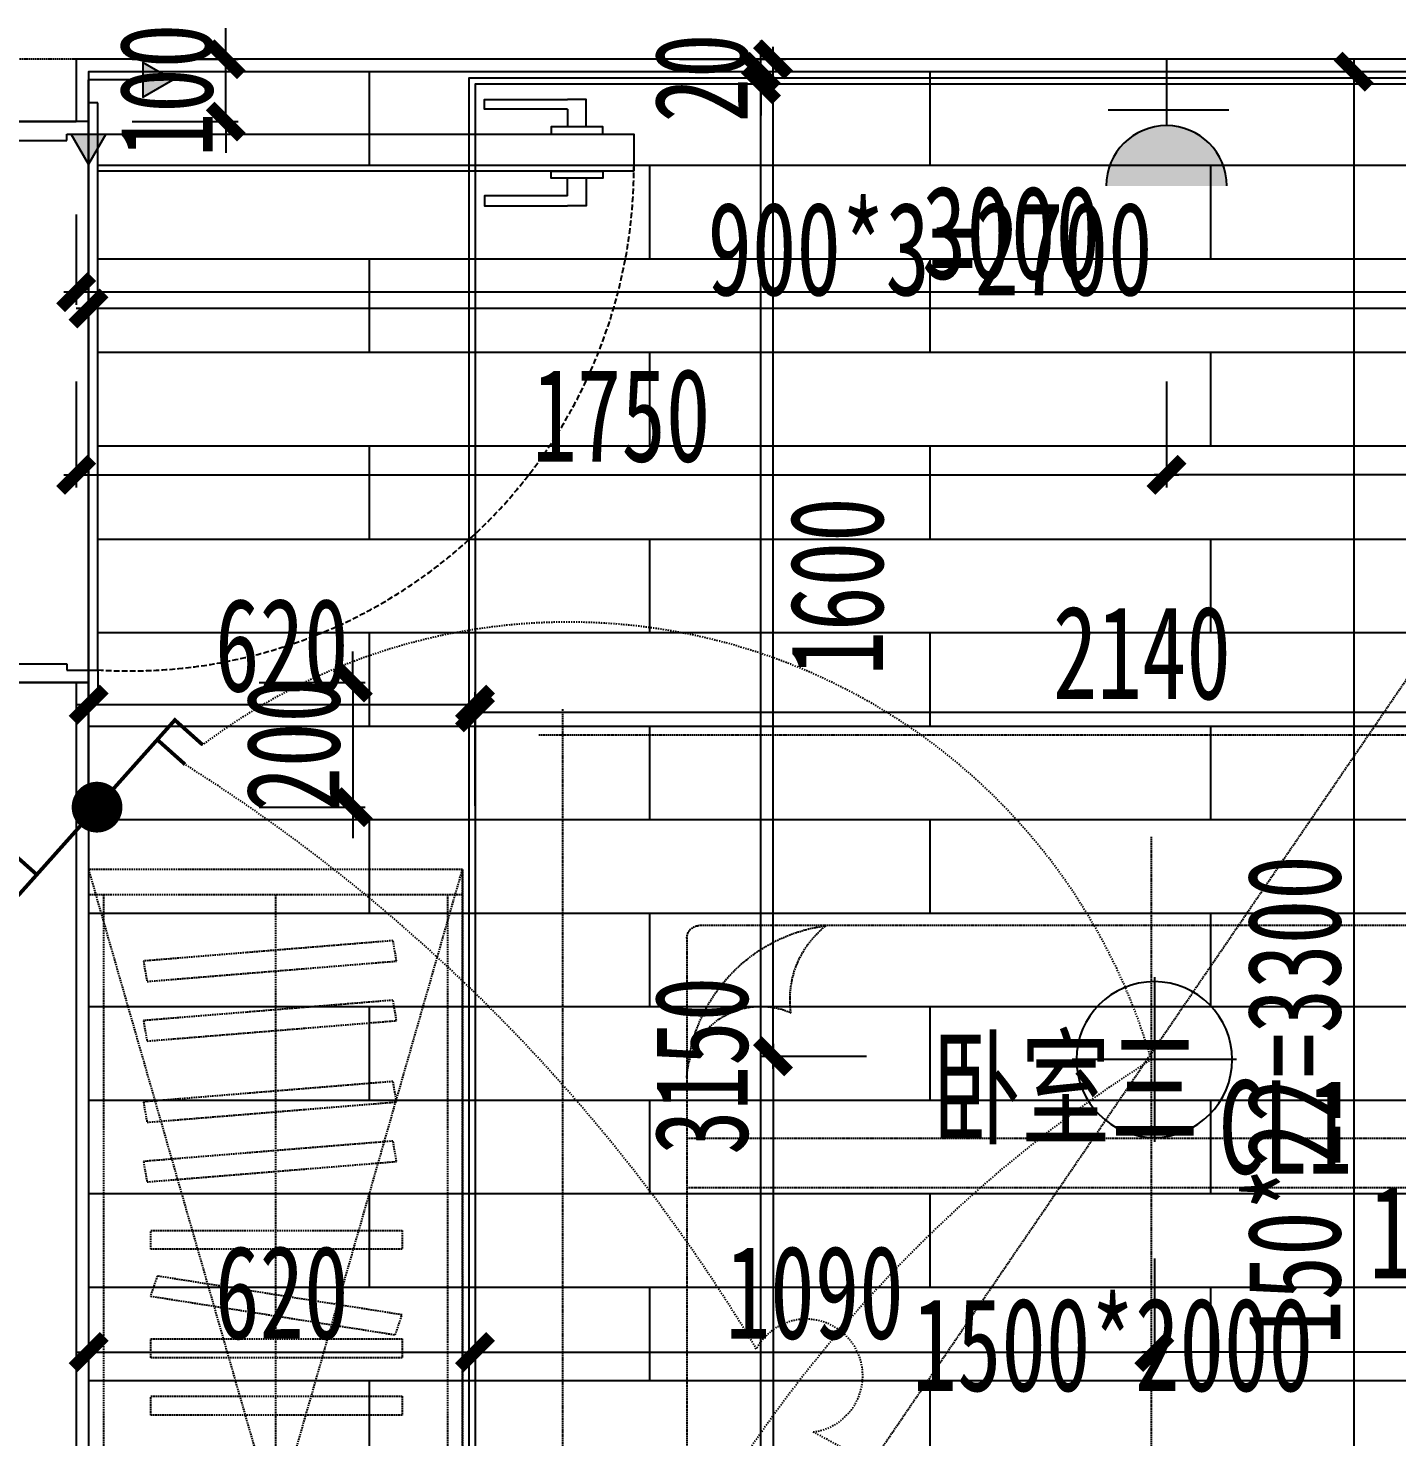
# Model space of a CAD drawing. Extents: x -255202 to 66368, y -6372500 to 603.
# Drawn here: x -124678 to -122482, y -3191495 to -3189235 of the extents above; entities that cross this region are included whole.
import ezdxf
from ezdxf.enums import TextEntityAlignment as Align

# ---------------------------------------------------------------- set-up
doc = ezdxf.new("R2010")
doc.units = 0
doc.header["$LTSCALE"] = 10
doc.header["$MEASUREMENT"] = 0
for name, pattern in [('$0$DASH', [0.35, 0.25, -0.1]), ('4-L5四联排模板图-3.000$0$HIDDEN', [0.375, 0.25, -0.125]), ('ABOVE', [0.4, 0.2, -0.2]), ('CONTINOUS', [0]), ('DASH', [0.35, 0.25, -0.1]), ('DOTE', [2.42, 2, -0.2, 0.02, -0.2]), ('HIDDEN', [0.375, 0.25, -0.125])]:
    doc.linetypes.add(name, pattern=pattern)
for name, color, linetype in [('A-TEXT（房间空间名称）', 67, 'Continuous'), ('A-WALL（砌体墙）', 7, 'Continuous'), ('A-墙体完成面', 15, 'Continuous'), ('A-门', 251, 'Continuous'), ('A-门框', 251, 'Continuous'), ('D-地面材料', 250, 'Continuous'), ('DIM-地面材质放线', 149, 'Continuous'), ('DIM-开关定位', 149, 'Continuous'), ('DIM-插座定位', 146, 'Continuous'), ('DIM-灯具定位', 149, 'Continuous'), ('DIM_LEAD', 3, 'Continuous'), ('E-开关示意', 34, 'Continuous'), ('E-插座示意', 34, 'Continuous'), ('G-BEAM', 4, 'DASH'), ('G-BEAM_CON', 4, 'Continuous'), ('J-平面活动家具', 33, 'HIDDEN'), ('J-活动全高家具', 33, 'Continuous'), ('T-天花造型', 45, 'Continuous'), ('T-灯具_灯带', 13, 'Continuous'), ('T-灯具、灯带', 13, 'Continuous'), ('W-文字', 67, 'Continuous'), ('墙体定位图', 7, 'Continuous'), ('天花布置图', 7, 'Continuous')]:
    doc.layers.add(name, color=color, linetype=linetype)
doc.styles.add('宋体', font='', dxfattribs={"width": 0.8})
doc.styles.add('样式222', font='', dxfattribs={"width": 0.7})
doc.styles.add('细黑体', font='', dxfattribs={"width": 0.7})
doc.styles.get('宋体').set_extended_font_data('STXihei')
doc.styles.get('样式222').set_extended_font_data('STXihei')
doc.styles.get('细黑体').set_extended_font_data('STXihei')
doc.dimstyles.new('DK-50', dxfattribs={"dimscale": 50, "dimtxt": 3, "dimasz": 1, "dimexe": 0.4, "dimexo": 0.4, "dimgap": 0.4, "dimtad": 1, "dimtoh": 1, "dimdec": 0, "dimrnd": 5, "dimdsep": 46, "dimtxsty": '样式222', "dimblk": 'ARCHTICK', "dimcen": 3, "dimdle": 0.4, "dimclrd": 149, "dimclre": 149, "dimclrt": 149, "dimadec": 0, "dimazin": 0, "dimtfac": 1, "dimtdec": 0, "dimtix": 1, "dimtmove": 2, "dimatfit": 3, "dimldrblk": 'ARCHTICK', "dimfxl": 3, "dimfxlon": 1, "dimtvp": 1, "dimtolj": 1, "dimtzin": 0, "dimarcsym": 0})

# ---------------------------------------------------------------- blocks, each defined once
blk = doc.blocks.new('*U194')
at = {"color": 0, "const_width": 0.15}
for points in [[(0, 0.783), (0, 4.692), (1.496, 4.692)], [(0, 3.634), (1.496, 3.634)]]:
    blk.add_lwpolyline(points, dxfattribs=at)
at = {"const_width": 1.019}
blk.add_lwpolyline([(0, -0.51, 1), (0, 0.51, 1)], format="xyb", close=True, dxfattribs=at)
blk = doc.blocks.new('_ArchTick')
at = {"color": 0, "linetype": 'ByBlock', "const_width": 0.4}
blk.add_lwpolyline([(-0.5, -0.5), (0.5, 0.5)], dxfattribs=at)
blk = doc.blocks.new('*D167')
at = {"layer": 'Defpoints', "color": 0, "transparency": 16777216}
for p in [(-124655.7, -3190284.5), (-124567.3, -3190484.5), (-124157.1, -3190484.5)]:
    blk.add_point(p, dxfattribs=at)
at = {"layer": 'DIM-开关定位', "color": 149, "lineweight": -2, "transparency": 16777216}
for p, q in [((-124157.1, -3190284.5), (-124157.1, -3190234.5)), ((-124307.1, -3190284.5), (-124137.1, -3190284.5)), ((-124157.1, -3190284.5), (-124157.1, -3190484.5)), ((-124307.1, -3190484.5), (-124137.1, -3190484.5)), ((-124157.1, -3190484.5), (-124157.1, -3190534.5))]:
    blk.add_line(p, q, dxfattribs=at)
at = {"layer": 'DIM-开关定位', "color": 149, "lineweight": -2, "transparency": 16777216, "xscale": 50, "yscale": 50, "zscale": 50}
for p, rotation in [((-124157.1, -3190284.5), 270), ((-124157.1, -3190484.5), 90)]:
    blk.add_blockref('_ArchTick', p, dxfattribs=dict(at, rotation=rotation))
at = {"layer": 'DIM-开关定位', "color": 149, "transparency": 16777216, "insert": (-124252.1, -3190384.5), "char_height": 150, "attachment_point": 5, "rotation": 90, "style": '样式222'}
blk.add_mtext('\\A1;200', dxfattribs=at)
blk = doc.blocks.new('*D239')
at = {"layer": 'Defpoints', "color": 0, "linetype": 'ByBlock', "transparency": 16777216}
for p in [(-123214.2, -3190884.5), (-123482.7, -3192474.5), (-123417.7, -3192474.5)]:
    blk.add_point(p, dxfattribs=at)
at = {"layer": 'DIM-灯具定位', "color": 149, "linetype": 'ByBlock', "lineweight": -2, "transparency": 16777216}
for p, q in [((-123482.7, -3190864.5), (-123482.7, -3192494.5)), ((-123332.7, -3190884.5), (-123502.7, -3190884.5)), ((-123437.7, -3192474.5), (-123502.7, -3192474.5))]:
    blk.add_line(p, q, dxfattribs=at)
at = {"layer": 'DIM-灯具定位', "color": 149, "linetype": 'ByBlock', "lineweight": -2, "transparency": 16777216, "xscale": 50, "yscale": 50, "zscale": 50}
for p, rotation in [((-123482.7, -3190884.5), 90), ((-123482.7, -3192474.5), 270)]:
    blk.add_blockref('_ArchTick', p, dxfattribs=dict(at, rotation=rotation))
at = {"layer": 'DIM-灯具定位', "color": 149, "linetype": 'ByBlock', "transparency": 16777216, "insert": (-123577.7, -3191679.5), "char_height": 150, "attachment_point": 5, "rotation": 90, "style": '样式222'}
blk.add_mtext('\\A1;1590', dxfattribs=at)
blk = doc.blocks.new('*D240')
at = {"layer": 'Defpoints', "color": 0, "linetype": 'ByBlock', "transparency": 16777216}
for p in [(-123716.9, -3189284.5), (-123482.7, -3189284.5), (-123214.2, -3190884.5)]:
    blk.add_point(p, dxfattribs=at)
at = {"layer": 'DIM-灯具定位', "color": 149, "linetype": 'ByBlock', "lineweight": -2, "transparency": 16777216}
for p, q in [((-123482.7, -3190904.5), (-123482.7, -3189264.5)), ((-123632.7, -3189284.5), (-123462.7, -3189284.5)), ((-123332.7, -3190884.5), (-123502.7, -3190884.5))]:
    blk.add_line(p, q, dxfattribs=at)
at = {"layer": 'DIM-灯具定位', "color": 149, "linetype": 'ByBlock', "lineweight": -2, "transparency": 16777216, "xscale": 50, "yscale": 50, "zscale": 50}
for p, rotation in [((-123482.7, -3189284.5), 90), ((-123482.7, -3190884.5), 270)]:
    blk.add_blockref('_ArchTick', p, dxfattribs=dict(at, rotation=rotation))
at = {"layer": 'DIM-灯具定位', "color": 149, "linetype": 'ByBlock', "transparency": 16777216, "insert": (-123380, -3190130.3), "char_height": 150, "attachment_point": 5, "rotation": 90, "style": '样式222'}
blk.add_mtext('\\A1;1600', dxfattribs=at)
blk = doc.blocks.new('*D242')
at = {"layer": 'Defpoints', "color": 0, "linetype": 'ByBlock', "transparency": 16777216}
for p in [(-122870.9, -3190901), (-121820.8, -3191074), (-122870.9, -3191358.8)]:
    blk.add_point(p, dxfattribs=at)
at = {"layer": 'DIM-灯具定位', "color": 149, "linetype": 'ByBlock', "lineweight": -2, "transparency": 16777216}
for p, q in [((-122870.9, -3191208.8), (-122870.9, -3191378.8)), ((-121820.8, -3191208.8), (-121820.8, -3191378.8)), ((-121800.8, -3191358.8), (-122890.9, -3191358.8))]:
    blk.add_line(p, q, dxfattribs=at)
at = {"layer": 'DIM-灯具定位', "color": 149, "linetype": 'ByBlock', "lineweight": -2, "transparency": 16777216, "xscale": 50, "yscale": 50, "zscale": 50, "rotation": 180}
blk.add_blockref('_ArchTick', (-122870.9, -3191358.8), dxfattribs=at)
at = {"layer": 'DIM-灯具定位', "color": 149, "linetype": 'ByBlock', "lineweight": -2, "transparency": 16777216, "xscale": 50, "yscale": 50, "zscale": 50}
blk.add_blockref('_ArchTick', (-121820.8, -3191358.8), dxfattribs=at)
at = {"layer": 'DIM-灯具定位', "color": 149, "linetype": 'ByBlock', "transparency": 16777216, "insert": (-122383.3, -3191166.9), "char_height": 150, "attachment_point": 5, "style": '样式222'}
blk.add_mtext('\\A1;1050', dxfattribs=at)
blk = doc.blocks.new('*D243')
at = {"layer": 'Defpoints', "color": 0, "linetype": 'ByBlock', "transparency": 16777216}
for p in [(-122870.9, -3190901), (-123960.9, -3191113.7), (-122870.9, -3191358.8)]:
    blk.add_point(p, dxfattribs=at)
at = {"layer": 'DIM-灯具定位', "color": 149, "linetype": 'ByBlock', "lineweight": -2, "transparency": 16777216}
for p, q in [((-123960.9, -3191208.8), (-123960.9, -3191378.8)), ((-122870.9, -3191208.8), (-122870.9, -3191378.8)), ((-123980.9, -3191358.8), (-122850.9, -3191358.8))]:
    blk.add_line(p, q, dxfattribs=at)
at = {"layer": 'DIM-灯具定位', "color": 149, "linetype": 'ByBlock', "lineweight": -2, "transparency": 16777216, "xscale": 50, "yscale": 50, "zscale": 50, "rotation": 180}
blk.add_blockref('_ArchTick', (-123960.9, -3191358.8), dxfattribs=at)
at = {"layer": 'DIM-灯具定位', "color": 149, "linetype": 'ByBlock', "lineweight": -2, "transparency": 16777216, "xscale": 50, "yscale": 50, "zscale": 50}
blk.add_blockref('_ArchTick', (-122870.9, -3191358.8), dxfattribs=at)
at = {"layer": 'DIM-灯具定位', "color": 149, "linetype": 'ByBlock', "transparency": 16777216, "insert": (-123415.9, -3191263.8), "char_height": 150, "attachment_point": 5, "style": '样式222'}
blk.add_mtext('\\A1;1090', dxfattribs=at)
blk = doc.blocks.new('*D244')
at = {"layer": 'Defpoints', "color": 0, "linetype": 'ByBlock', "transparency": 16777216}
for p in [(-124580.9, -3191113.7), (-123960.9, -3191113.7), (-123960.9, -3191358.8)]:
    blk.add_point(p, dxfattribs=at)
at = {"layer": 'DIM-灯具定位', "color": 149, "linetype": 'ByBlock', "lineweight": -2, "transparency": 16777216}
for p, q in [((-124580.9, -3191208.8), (-124580.9, -3191378.8)), ((-123960.9, -3191208.8), (-123960.9, -3191378.8)), ((-124600.9, -3191358.8), (-123940.9, -3191358.8))]:
    blk.add_line(p, q, dxfattribs=at)
at = {"layer": 'DIM-灯具定位', "color": 149, "linetype": 'ByBlock', "lineweight": -2, "transparency": 16777216, "xscale": 50, "yscale": 50, "zscale": 50, "rotation": 180}
blk.add_blockref('_ArchTick', (-124580.9, -3191358.8), dxfattribs=at)
at = {"layer": 'DIM-灯具定位', "color": 149, "linetype": 'ByBlock', "lineweight": -2, "transparency": 16777216, "xscale": 50, "yscale": 50, "zscale": 50}
blk.add_blockref('_ArchTick', (-123960.9, -3191358.8), dxfattribs=at)
at = {"layer": 'DIM-灯具定位', "color": 149, "linetype": 'ByBlock', "transparency": 16777216, "insert": (-124270.9, -3191263.8), "char_height": 150, "attachment_point": 5, "style": '样式222'}
blk.add_mtext('\\A1;620', dxfattribs=at)
blk = doc.blocks.new('A$C575336CE')
h = blk.add_hatch(color=0)
edge = h.paths.add_edge_path()
edge.add_line((1.4, 90.3), (87.4, 90.3))
edge.add_ellipse((44.4, 90.3), major_axis=(-30.4, 30.4), ratio=1, start_angle=45, end_angle=225, ccw=False)
at = {"color": 0}
for p, q in [((44.4, 0), (44.4, 47.3)), ((0, 36.2), (86, 36.2))]:
    blk.add_line(p, q, dxfattribs=at)
blk.add_arc((44.4, 90.3), 43, 180, 0, dxfattribs=at)
at = {"color": 0, "style": '宋体'}
blk.add_attdef('S', text='', height=84, dxfattribs=at).set_placement((102.6, 76.1), align=Align.BOTTOM_CENTER)
blk = doc.blocks.new('*D252')
at = {"layer": 'Defpoints', "color": 0, "transparency": 16777216}
for p in [(-122851.4, -3189284.5), (-121600.8, -3189284.5), (-122851.4, -3189951.4)]:
    blk.add_point(p, dxfattribs=at)
at = {"layer": 'DIM-插座定位', "color": 149, "lineweight": -2, "transparency": 16777216}
for p, q in [((-122851.4, -3189801.4), (-122851.4, -3189971.4)), ((-121600.8, -3189801.4), (-121600.8, -3189971.4)), ((-121580.8, -3189951.4), (-122871.4, -3189951.4))]:
    blk.add_line(p, q, dxfattribs=at)
at = {"layer": 'DIM-插座定位', "color": 149, "lineweight": -2, "transparency": 16777216, "xscale": 50, "yscale": 50, "zscale": 50, "rotation": 180}
blk.add_blockref('_ArchTick', (-122851.4, -3189951.4), dxfattribs=at)
at = {"layer": 'DIM-插座定位', "color": 149, "lineweight": -2, "transparency": 16777216, "xscale": 50, "yscale": 50, "zscale": 50}
blk.add_blockref('_ArchTick', (-121600.8, -3189951.4), dxfattribs=at)
at = {"layer": 'DIM-插座定位', "color": 149, "transparency": 16777216, "insert": (-122226.1, -3189856.4), "char_height": 150, "attachment_point": 5, "style": '样式222'}
blk.add_mtext('\\A1;1250', dxfattribs=at)
blk = doc.blocks.new('*D253')
at = {"layer": 'Defpoints', "color": 0, "transparency": 16777216}
for p in [(-124600.8, -3189184.5), (-122851.4, -3189284.5), (-122851.4, -3189951.4)]:
    blk.add_point(p, dxfattribs=at)
at = {"layer": 'DIM-插座定位', "color": 149, "lineweight": -2, "transparency": 16777216}
for p, q in [((-124600.8, -3189801.4), (-124600.8, -3189971.4)), ((-122851.4, -3189801.4), (-122851.4, -3189971.4)), ((-124620.8, -3189951.4), (-122831.4, -3189951.4))]:
    blk.add_line(p, q, dxfattribs=at)
at = {"layer": 'DIM-插座定位', "color": 149, "lineweight": -2, "transparency": 16777216, "xscale": 50, "yscale": 50, "zscale": 50, "rotation": 180}
blk.add_blockref('_ArchTick', (-124600.8, -3189951.4), dxfattribs=at)
at = {"layer": 'DIM-插座定位', "color": 149, "lineweight": -2, "transparency": 16777216, "xscale": 50, "yscale": 50, "zscale": 50}
blk.add_blockref('_ArchTick', (-122851.4, -3189951.4), dxfattribs=at)
at = {"layer": 'DIM-插座定位', "color": 149, "transparency": 16777216, "insert": (-123726.1, -3189856.4), "char_height": 150, "attachment_point": 5, "style": '样式222'}
blk.add_mtext('\\A1;1750', dxfattribs=at)
blk = doc.blocks.new('A$C7A0215CA')
at = {"layer": 'T-灯具_灯带', "color": 8, "ltscale": 0.005}
for p, q in [((2.2, 4.4), (2.2, 0)), ((0, 2.2), (4.4, 2.2))]:
    blk.add_line(p, q, dxfattribs=at)
at = {"layer": 'T-灯具_灯带', "color": 13, "linetype": 'ByBlock'}
blk.add_circle((2.2, 2.2), 2.083, dxfattribs=at)
blk = doc.blocks.new('hdfgdf')
at = {"layer": 'G-BEAM'}
blk.add_line((152778.4, -47794.1), (148978.4, -47794.1), dxfattribs=at)
blk = doc.blocks.new('*U266')
for p, q in [((50, 200), (0, 200)), ((0, 200), (0, 185)), ((0, 185), (30, 185)), ((30, 185), (30, -55)), ((50, 150), (50, 200)), ((60, 150), (50, 150)), ((60, -50), (60, 150)), ((0, -55), (0, -70)), ((30, -55), (0, -55)), ((50, -70), (50, -50)), ((50, -50), (60, -50)), ((0, -70), (50, -70))]:
    blk.add_line(p, q)
blk = doc.blocks.new('*U267')
for p, q in [((50, 200), (0, 200)), ((0, 200), (0, 185)), ((0, 185), (30, 185)), ((30, 185), (30, -55)), ((50, 150), (50, 200)), ((60, 150), (50, 150)), ((60, -50), (60, 150)), ((0, -55), (0, -70)), ((30, -55), (0, -55)), ((50, -70), (50, -50)), ((50, -50), (60, -50)), ((0, -70), (50, -70))]:
    blk.add_line(p, q)
blk = doc.blocks.new('*U148')
at = {"color": 250, "linetype": '$0$DASH', "ltscale": 3}
blk.add_arc((88.7, 124.8), 664.9, 356.3937, 90, dxfattribs=at)
at = {"layer": 'A-门', "ltscale": 0.5}
blk.add_lwpolyline([(94.4, 789.8), (94.4, 83), (45.6, 83), (45.6, 789.8), (94.4, 789.8)], dxfattribs=at)
at = {"layer": 'A-门', "ltscale": 3}
for points in [[(36.1, 726.7), (36.1, 680.8), (45.6, 680.8), (45.6, 748.8), (36.1, 748.8), (36.1, 726.7)], [(103.9, 726.7), (103.9, 680.8), (94.4, 680.8), (94.4, 748.8), (103.9, 748.8), (103.9, 726.7)], [(36.1, 726.7), (0, 726.7), (0, 702.2)], [(103.9, 726.7), (140.1, 726.7), (140.1, 702.2)], [(12.8, 702.2), (12.8, 592.5), (0, 592.5), (0, 702.2)], [(12.8, 702.2), (36.1, 702.2)], [(127.3, 702.2), (103.9, 702.2)], [(127.3, 702.2), (127.3, 592.5), (140.1, 592.5), (140.1, 702.2)]]:
    blk.add_lwpolyline(points, dxfattribs=at)
blk = doc.blocks.new('*D812')
at = {"layer": 'Defpoints', "color": 0, "transparency": 16777216}
for p in [(-124600.8, -3189513.3), (-121600.8, -3189513.3), (-124600.8, -3189658.2)]:
    blk.add_point(p, dxfattribs=at)
at = {"layer": '墙体定位图', "color": 149, "lineweight": -2, "transparency": 16777216}
for p, q in [((-124600.8, -3189533.3), (-124600.8, -3189678.2)), ((-121600.8, -3189533.3), (-121600.8, -3189678.2)), ((-121580.8, -3189658.2), (-124620.8, -3189658.2))]:
    blk.add_line(p, q, dxfattribs=at)
at = {"layer": '墙体定位图', "color": 149, "lineweight": -2, "transparency": 16777216, "xscale": 50, "yscale": 50, "zscale": 50, "rotation": 180}
blk.add_blockref('_ArchTick', (-124600.8, -3189658.2), dxfattribs=at)
at = {"layer": '墙体定位图', "color": 149, "lineweight": -2, "transparency": 16777216, "xscale": 50, "yscale": 50, "zscale": 50}
blk.add_blockref('_ArchTick', (-121600.8, -3189658.2), dxfattribs=at)
at = {"layer": '墙体定位图', "color": 149, "transparency": 16777216, "insert": (-123100.8, -3189563.2), "char_height": 150, "attachment_point": 5, "style": '样式222'}
blk.add_mtext('\\A1;3000', dxfattribs=at)
blk = doc.blocks.new('*D822')
at = {"layer": 'Defpoints', "color": 0, "transparency": 16777216}
for p in [(-123960.9, -3190332.4), (-123960.9, -3190543), (-121820.8, -3190584.3)]:
    blk.add_point(p, dxfattribs=at)
at = {"layer": '天花布置图', "color": 149, "lineweight": -2, "transparency": 16777216}
for p, q in [((-123960.9, -3190482.4), (-123960.9, -3190312.4)), ((-121820.8, -3190482.4), (-121820.8, -3190312.4)), ((-121800.8, -3190332.4), (-123980.9, -3190332.4))]:
    blk.add_line(p, q, dxfattribs=at)
at = {"layer": '天花布置图', "color": 149, "lineweight": -2, "transparency": 16777216, "xscale": 50, "yscale": 50, "zscale": 50, "rotation": 180}
blk.add_blockref('_ArchTick', (-123960.9, -3190332.4), dxfattribs=at)
at = {"layer": '天花布置图', "color": 149, "lineweight": -2, "transparency": 16777216, "xscale": 50, "yscale": 50, "zscale": 50}
blk.add_blockref('_ArchTick', (-121820.8, -3190332.4), dxfattribs=at)
at = {"layer": '天花布置图', "color": 149, "transparency": 16777216, "insert": (-122890.9, -3190237.4), "char_height": 150, "attachment_point": 5, "style": '样式222'}
blk.add_mtext('\\A1;2140', dxfattribs=at)
blk = doc.blocks.new('*D824')
at = {"layer": 'Defpoints', "color": 0, "transparency": 16777216}
for p in [(-123502.1, -3189324.5), (-123231.1, -3189324.5), (-123280.1, -3192474.5)]:
    blk.add_point(p, dxfattribs=at)
at = {"layer": '天花布置图', "color": 149, "lineweight": -2, "transparency": 16777216}
for p, q in [((-123502.1, -3192494.5), (-123502.1, -3189304.5)), ((-123352.1, -3189324.5), (-123522.1, -3189324.5)), ((-123352.1, -3192474.5), (-123522.1, -3192474.5))]:
    blk.add_line(p, q, dxfattribs=at)
at = {"layer": '天花布置图', "color": 149, "lineweight": -2, "transparency": 16777216, "xscale": 50, "yscale": 50, "zscale": 50}
for p, rotation in [((-123502.1, -3189324.5), 90), ((-123502.1, -3192474.5), 270)]:
    blk.add_blockref('_ArchTick', p, dxfattribs=dict(at, rotation=rotation))
at = {"layer": '天花布置图', "color": 149, "transparency": 16777216, "insert": (-123597.1, -3190899.5), "char_height": 150, "attachment_point": 5, "rotation": 90, "style": '样式222'}
blk.add_mtext('\\A1;3150', dxfattribs=at)
blk = doc.blocks.new('*D825')
at = {"layer": 'Defpoints', "color": 0, "transparency": 16777216}
for p in [(-124580.9, -3190320.1), (-124580.9, -3190496.3), (-123960.9, -3190530.7)]:
    blk.add_point(p, dxfattribs=at)
at = {"layer": '天花布置图', "color": 149, "lineweight": -2, "transparency": 16777216}
for p, q in [((-124580.9, -3190470.1), (-124580.9, -3190300.1)), ((-123960.9, -3190470.1), (-123960.9, -3190300.1)), ((-123940.9, -3190320.1), (-124600.9, -3190320.1))]:
    blk.add_line(p, q, dxfattribs=at)
at = {"layer": '天花布置图', "color": 149, "lineweight": -2, "transparency": 16777216, "xscale": 50, "yscale": 50, "zscale": 50, "rotation": 180}
blk.add_blockref('_ArchTick', (-124580.9, -3190320.1), dxfattribs=at)
at = {"layer": '天花布置图', "color": 149, "lineweight": -2, "transparency": 16777216, "xscale": 50, "yscale": 50, "zscale": 50}
blk.add_blockref('_ArchTick', (-123960.9, -3190320.1), dxfattribs=at)
at = {"layer": '天花布置图', "color": 149, "transparency": 16777216, "insert": (-124270.9, -3190225.1), "char_height": 150, "attachment_point": 5, "style": '样式222'}
blk.add_mtext('\\A1;620', dxfattribs=at)
blk = doc.blocks.new('*D934')
at = {"layer": 'Defpoints', "color": 0, "transparency": 16777216}
for p in [(-124600.8, -3189284.5), (-124360.7, -3189284.5), (-124600.8, -3189384.5)]:
    blk.add_point(p, dxfattribs=at)
at = {"layer": '墙体定位图', "color": 149, "lineweight": -2, "transparency": 16777216}
for p, q in [((-124360.7, -3189284.5), (-124360.7, -3189234.5)), ((-124510.7, -3189284.5), (-124340.7, -3189284.5)), ((-124360.7, -3189384.5), (-124360.7, -3189284.5)), ((-124510.7, -3189384.5), (-124340.7, -3189384.5)), ((-124360.7, -3189384.5), (-124360.7, -3189434.5))]:
    blk.add_line(p, q, dxfattribs=at)
at = {"layer": '墙体定位图', "color": 149, "lineweight": -2, "transparency": 16777216, "xscale": 50, "yscale": 50, "zscale": 50}
for p, rotation in [((-124360.7, -3189284.5), 270), ((-124360.7, -3189384.5), 90)]:
    blk.add_blockref('_ArchTick', p, dxfattribs=dict(at, rotation=rotation))
at = {"layer": '墙体定位图', "color": 149, "transparency": 16777216, "insert": (-124455.7, -3189334.5), "char_height": 150, "attachment_point": 5, "rotation": 90, "style": '样式222'}
blk.add_mtext('\\A1;100', dxfattribs=at)
blk = doc.blocks.new('*D948')
at = {"layer": 'Defpoints', "color": 0, "transparency": 16777216}
for p in [(-121880.9, -3189454.5), (-124580.9, -3189604.5), (-124580.9, -3189684.4)]:
    blk.add_point(p, dxfattribs=at)
at = {"layer": 'DIM-地面材质放线', "color": 149, "lineweight": -2, "transparency": 16777216}
for p, q in [((-121880.9, -3189534.4), (-121880.9, -3189704.4)), ((-124580.9, -3189624.5), (-124580.9, -3189704.4)), ((-121860.9, -3189684.4), (-124600.9, -3189684.4))]:
    blk.add_line(p, q, dxfattribs=at)
at = {"layer": 'DIM-地面材质放线', "color": 149, "lineweight": -2, "transparency": 16777216, "xscale": 50, "yscale": 50, "zscale": 50, "rotation": 180}
blk.add_blockref('_ArchTick', (-124580.9, -3189684.4), dxfattribs=at)
at = {"layer": 'DIM-地面材质放线', "color": 149, "lineweight": -2, "transparency": 16777216, "xscale": 50, "yscale": 50, "zscale": 50}
blk.add_blockref('_ArchTick', (-121880.9, -3189684.4), dxfattribs=at)
at = {"layer": 'DIM-地面材质放线', "color": 149, "transparency": 16777216, "insert": (-123230.9, -3189589.4), "char_height": 150, "attachment_point": 5, "style": '样式222'}
blk.add_mtext('\\A1;900*3=2700', dxfattribs=at)
blk = doc.blocks.new('*D949')
at = {"layer": 'Defpoints', "color": 0, "transparency": 16777216}
for p in [(-122528.4, -3189304.5), (-122551.1, -3192604.5), (-122528.4, -3192604.5)]:
    blk.add_point(p, dxfattribs=at)
at = {"layer": 'DIM-地面材质放线', "color": 149, "lineweight": -2, "transparency": 16777216}
for p, q in [((-122551.1, -3189284.5), (-122551.1, -3192624.5)), ((-122548.4, -3189304.5), (-122571.1, -3189304.5)), ((-122548.4, -3192604.5), (-122571.1, -3192604.5))]:
    blk.add_line(p, q, dxfattribs=at)
at = {"layer": 'DIM-地面材质放线', "color": 149, "lineweight": -2, "transparency": 16777216, "xscale": 50, "yscale": 50, "zscale": 50}
for p, rotation in [((-122551.1, -3189304.5), 90), ((-122551.1, -3192604.5), 270)]:
    blk.add_blockref('_ArchTick', p, dxfattribs=dict(at, rotation=rotation))
at = {"layer": 'DIM-地面材质放线', "color": 149, "transparency": 16777216, "insert": (-122646.1, -3190954.5), "char_height": 150, "attachment_point": 5, "rotation": 90, "style": '样式222'}
blk.add_mtext('\\A1;150*22=3300', dxfattribs=at)
blk = doc.blocks.new('A$C03CB6761')
at = {"layer": 'W-文字', "ltscale": 0.3}
h = blk.add_hatch(color=6, dxfattribs=at)
h.paths.add_polyline_path([(0.651, 3.817), (0, 2.69), (1.301, 2.69)])
h.paths.add_polyline_path([(3.817, 0.651), (2.69, 0), (2.69, 1.301)])
at = {"layer": 'W-文字', "color": 6, "ltscale": 0.3}
for p in [(0.651, 2.69), (2.69, 0.651)]:
    blk.add_line(p, (0.651, 0.651), dxfattribs=at)
for points in [[(0.651, 3.817), (0, 2.69), (1.301, 2.69)], [(3.817, 0.651), (2.69, 0), (2.69, 1.301)]]:
    blk.add_lwpolyline(points, close=True, dxfattribs=at)
blk = doc.blocks.new('A$C0ACD4D3F')
at = {"layer": 'W-文字', "color": 6, "ltscale": 0.3, "xscale": 0.7111655428107173, "yscale": 0.7111655428107173, "zscale": 0.7111655428107173, "rotation": 90.00001099863877}
blk.add_blockref('A$C03CB6761', (-1.271, -1.038), dxfattribs=at)
blk = doc.blocks.new('*D1123')
at = {"layer": 'Defpoints', "color": 0, "transparency": 16777216}
for p in [(-123502.1, -3189304.5), (-123323, -3189304.5), (-123231.1, -3189324.5)]:
    blk.add_point(p, dxfattribs=at)
at = {"layer": '天花布置图', "color": 149, "lineweight": -2, "transparency": 16777216}
for p, q in [((-123502.1, -3189304.5), (-123502.1, -3189254.5)), ((-123352.1, -3189304.5), (-123522.1, -3189304.5)), ((-123502.1, -3189324.5), (-123502.1, -3189304.5)), ((-123352.1, -3189324.5), (-123522.1, -3189324.5)), ((-123502.1, -3189324.5), (-123502.1, -3189374.5))]:
    blk.add_line(p, q, dxfattribs=at)
at = {"layer": '天花布置图', "color": 149, "lineweight": -2, "transparency": 16777216, "xscale": 50, "yscale": 50, "zscale": 50}
for p, rotation in [((-123502.1, -3189304.5), 270), ((-123502.1, -3189324.5), 90)]:
    blk.add_blockref('_ArchTick', p, dxfattribs=dict(at, rotation=rotation))
at = {"layer": '天花布置图', "color": 149, "transparency": 16777216, "insert": (-123597.1, -3189314.5), "char_height": 150, "attachment_point": 5, "rotation": 90, "style": '样式222'}
blk.add_mtext('\\A1;20', dxfattribs=at)

msp = doc.modelspace()

# ---------------------------------------------------------------- linework, layer by layer
at = {"layer": 'A-WALL（砌体墙）', "color": 0}
for p, q in [((-121900.8, -3189284.5), (-124600.8, -3189284.5)), ((-124600.8, -3189284.5), (-124600.8, -3189384.5)), ((-124800.8, -3189384.5), (-124600.8, -3189384.5)), ((-124600.8, -3190284.5), (-124600.8, -3192694.5))]:
    msp.add_line(p, q, dxfattribs=at)
at = {"layer": 'A-WALL（砌体墙）'}
msp.add_line((-124800.8, -3190284.5), (-124600.8, -3190284.5), dxfattribs=at)
at = {"layer": 'A-墙体完成面'}
for points in [[(-124580.9, -3190284.5), (-124580.9, -3192674.5), (-121620.8, -3192674.5), (-121620.8, -3189304.5), (-121970.8, -3189304.5), (-121970.8, -3189304.5), (-122300.9, -3189304.5)], [(-122221, -3189304.5), (-124580.9, -3189304.5), (-124580.9, -3189384.5)]]:
    msp.add_lwpolyline(points, dxfattribs=at)
at = {"layer": 'D-地面材料'}
for p, q in [((-124130.9, -3189304.5), (-124130.9, -3189454.5)), ((-124130.9, -3189304.5), (-124130.9, -3189454.5)), ((-123230.9, -3189304.5), (-123230.9, -3189454.5)), ((-123230.9, -3189304.5), (-123230.9, -3189454.5)), ((-124565.9, -3190264.5), (-124565.9, -3189423.1)), ((-124565.9, -3189454.5), (-124130.9, -3189454.5)), ((-124565.9, -3189454.5), (-123680.9, -3189454.5)), ((-124130.9, -3189454.5), (-123230.9, -3189454.5)), ((-123680.9, -3189454.5), (-123680.9, -3189604.5)), ((-123680.9, -3189454.5), (-122780.9, -3189454.5)), ((-123680.9, -3189454.5), (-123680.9, -3189604.5)), ((-123230.9, -3189454.5), (-122330.9, -3189454.5)), ((-122780.9, -3189454.5), (-122780.9, -3189604.5)), ((-122780.9, -3189454.5), (-122780.9, -3189604.5)), ((-122780.9, -3189454.5), (-121880.9, -3189454.5)), ((-124565.9, -3189604.5), (-124130.9, -3189604.5)), ((-124565.9, -3189604.5), (-123680.9, -3189604.5)), ((-124130.9, -3189604.5), (-124130.9, -3189754.5)), ((-124130.9, -3189604.5), (-124130.9, -3189754.5)), ((-124130.9, -3189604.5), (-123230.9, -3189604.5)), ((-123680.9, -3189604.5), (-122780.9, -3189604.5)), ((-123230.9, -3189604.5), (-123230.9, -3189754.5)), ((-123230.9, -3189604.5), (-122330.9, -3189604.5)), ((-123230.9, -3189604.5), (-123230.9, -3189754.5)), ((-122780.9, -3189604.5), (-121880.9, -3189604.5)), ((-124565.9, -3189754.5), (-124130.9, -3189754.5)), ((-124565.9, -3189754.5), (-123680.9, -3189754.5)), ((-124130.9, -3189754.5), (-123230.9, -3189754.5)), ((-123680.9, -3189754.5), (-123680.9, -3189904.5)), ((-123680.9, -3189754.5), (-122780.9, -3189754.5)), ((-123680.9, -3189754.5), (-123680.9, -3189904.5)), ((-123230.9, -3189754.5), (-122330.9, -3189754.5)), ((-122780.9, -3189754.5), (-122780.9, -3189904.5)), ((-122780.9, -3189754.5), (-122780.9, -3189904.5)), ((-122780.9, -3189754.5), (-121880.9, -3189754.5)), ((-124565.9, -3189904.5), (-124130.9, -3189904.5)), ((-124565.9, -3189904.5), (-123680.9, -3189904.5)), ((-124130.9, -3189904.5), (-124130.9, -3190054.5)), ((-124130.9, -3189904.5), (-124130.9, -3190054.5)), ((-124130.9, -3189904.5), (-123230.9, -3189904.5)), ((-123680.9, -3189904.5), (-122780.9, -3189904.5)), ((-123230.9, -3189904.5), (-123230.9, -3190054.5)), ((-123230.9, -3189904.5), (-122330.9, -3189904.5)), ((-123230.9, -3189904.5), (-123230.9, -3190054.5)), ((-122780.9, -3189904.5), (-121880.9, -3189904.5)), ((-124565.9, -3190054.5), (-124130.9, -3190054.5)), ((-124565.9, -3190054.5), (-123680.9, -3190054.5)), ((-124130.9, -3190054.5), (-123230.9, -3190054.5)), ((-123680.9, -3190054.5), (-123680.9, -3190204.5)), ((-123680.9, -3190054.5), (-122780.9, -3190054.5)), ((-123680.9, -3190054.5), (-123680.9, -3190204.5)), ((-123230.9, -3190054.5), (-122330.9, -3190054.5)), ((-122780.9, -3190054.5), (-122780.9, -3190204.5)), ((-122780.9, -3190054.5), (-122780.9, -3190204.5)), ((-122780.9, -3190054.5), (-121880.9, -3190054.5)), ((-124565.9, -3190204.5), (-124130.9, -3190204.5)), ((-124565.9, -3190204.5), (-123680.9, -3190204.5)), ((-124130.9, -3190204.5), (-124130.9, -3190354.5)), ((-124130.9, -3190204.5), (-124130.9, -3190354.5)), ((-124130.9, -3190204.5), (-123230.9, -3190204.5)), ((-123680.9, -3190204.5), (-122780.9, -3190204.5)), ((-123230.9, -3190204.5), (-123230.9, -3190354.5)), ((-123230.9, -3190204.5), (-122330.9, -3190204.5)), ((-123230.9, -3190204.5), (-123230.9, -3190354.5)), ((-122780.9, -3190204.5), (-121880.9, -3190204.5)), ((-124580.9, -3190354.5), (-124130.9, -3190354.5)), ((-124580.9, -3190354.5), (-123680.9, -3190354.5)), ((-124130.9, -3190354.5), (-123230.9, -3190354.5)), ((-123680.9, -3190354.5), (-123680.9, -3190504.5)), ((-123680.9, -3190354.5), (-122780.9, -3190354.5)), ((-123680.9, -3190354.5), (-123680.9, -3190504.5)), ((-123230.9, -3190354.5), (-122330.9, -3190354.5)), ((-122780.9, -3190354.5), (-122780.9, -3190504.5)), ((-122780.9, -3190354.5), (-122780.9, -3190504.5)), ((-122780.9, -3190354.5), (-121880.9, -3190354.5)), ((-124580.9, -3190504.5), (-124130.9, -3190504.5)), ((-124580.9, -3190504.5), (-123680.9, -3190504.5)), ((-124130.9, -3190504.5), (-124130.9, -3190654.5)), ((-124130.9, -3190504.5), (-124130.9, -3190654.5)), ((-124130.9, -3190504.5), (-123230.9, -3190504.5)), ((-123680.9, -3190504.5), (-122780.9, -3190504.5)), ((-123230.9, -3190504.5), (-123230.9, -3190654.5)), ((-123230.9, -3190504.5), (-122330.9, -3190504.5)), ((-123230.9, -3190504.5), (-123230.9, -3190654.5)), ((-122780.9, -3190504.5), (-121880.9, -3190504.5)), ((-124580.9, -3190654.5), (-124130.9, -3190654.5)), ((-124580.9, -3190654.5), (-123680.9, -3190654.5)), ((-124130.9, -3190654.5), (-123230.9, -3190654.5)), ((-123680.9, -3190654.5), (-123680.9, -3190804.5)), ((-123680.9, -3190654.5), (-122780.9, -3190654.5)), ((-123680.9, -3190654.5), (-123680.9, -3190804.5)), ((-123230.9, -3190654.5), (-122330.9, -3190654.5)), ((-122780.9, -3190654.5), (-122780.9, -3190804.5)), ((-122780.9, -3190654.5), (-122780.9, -3190804.5)), ((-122780.9, -3190654.5), (-121880.9, -3190654.5)), ((-124580.9, -3190804.5), (-124130.9, -3190804.5)), ((-124580.9, -3190804.5), (-123680.9, -3190804.5)), ((-124130.9, -3190804.5), (-124130.9, -3190954.5)), ((-124130.9, -3190804.5), (-124130.9, -3190954.5)), ((-124130.9, -3190804.5), (-123230.9, -3190804.5)), ((-123680.9, -3190804.5), (-122780.9, -3190804.5)), ((-123230.9, -3190804.5), (-123230.9, -3190954.5)), ((-123230.9, -3190804.5), (-122330.9, -3190804.5)), ((-123230.9, -3190804.5), (-123230.9, -3190954.5)), ((-122780.9, -3190804.5), (-121880.9, -3190804.5)), ((-124580.9, -3190954.5), (-124130.9, -3190954.5)), ((-124580.9, -3190954.5), (-123680.9, -3190954.5)), ((-124130.9, -3190954.5), (-123230.9, -3190954.5)), ((-123680.9, -3190954.5), (-123680.9, -3191104.5)), ((-123680.9, -3190954.5), (-122780.9, -3190954.5)), ((-123680.9, -3190954.5), (-123680.9, -3191104.5)), ((-123230.9, -3190954.5), (-122330.9, -3190954.5)), ((-122780.9, -3190954.5), (-122780.9, -3191104.5)), ((-122780.9, -3190954.5), (-122780.9, -3191104.5)), ((-122780.9, -3190954.5), (-121880.9, -3190954.5)), ((-124580.9, -3191104.5), (-124130.9, -3191104.5)), ((-124580.9, -3191104.5), (-123680.9, -3191104.5)), ((-124130.9, -3191104.5), (-124130.9, -3191254.5)), ((-124130.9, -3191104.5), (-124130.9, -3191254.5)), ((-124130.9, -3191104.5), (-123230.9, -3191104.5)), ((-123680.9, -3191104.5), (-122780.9, -3191104.5)), ((-123230.9, -3191104.5), (-123230.9, -3191254.5)), ((-123230.9, -3191104.5), (-122330.9, -3191104.5)), ((-123230.9, -3191104.5), (-123230.9, -3191254.5)), ((-122780.9, -3191104.5), (-121880.9, -3191104.5)), ((-124580.9, -3191254.5), (-124130.9, -3191254.5)), ((-124580.9, -3191254.5), (-123680.9, -3191254.5)), ((-124130.9, -3191254.5), (-123230.9, -3191254.5)), ((-123680.9, -3191254.5), (-123680.9, -3191404.5)), ((-123680.9, -3191254.5), (-122780.9, -3191254.5)), ((-123680.9, -3191254.5), (-123680.9, -3191404.5)), ((-123230.9, -3191254.5), (-122330.9, -3191254.5)), ((-122780.9, -3191254.5), (-122780.9, -3191404.5)), ((-122780.9, -3191254.5), (-122780.9, -3191404.5)), ((-122780.9, -3191254.5), (-121880.9, -3191254.5)), ((-124580.9, -3191404.5), (-124130.9, -3191404.5)), ((-124580.9, -3191404.5), (-123680.9, -3191404.5)), ((-124130.9, -3191404.5), (-124130.9, -3191554.5)), ((-124130.9, -3191404.5), (-124130.9, -3191554.5)), ((-124130.9, -3191404.5), (-123230.9, -3191404.5)), ((-123680.9, -3191404.5), (-122780.9, -3191404.5)), ((-123230.9, -3191404.5), (-123230.9, -3191554.5)), ((-123230.9, -3191404.5), (-122330.9, -3191404.5)), ((-123230.9, -3191404.5), (-123230.9, -3191554.5)), ((-122780.9, -3191404.5), (-121880.9, -3191404.5))]:
    msp.add_line(p, q, dxfattribs=at)
at = {"layer": 'DIM-开关定位', "color": 36, "linetype": 'ABOVE'}
for centre, radius, start, end in [((-123810.8, -3191161.2), 973.6, 16.2039, 127.083), ((-125929.2, -3192801.4), 2819.5, 30.8869, 57.7816), ((-121682, -3192764.8), 2223.1, 122.4825, 172.925), ((-123429.6, -3191396.9), 90.8, 277.2766, 151.8233), ((-124296.9, -3193124.9), 1858.8, 17.2229, 61.7848)]:
    msp.add_arc(centre, radius, start, end, dxfattribs=at)
at = {"layer": 'DIM_LEAD', "color": 250, "linetype": '$0$DASH'}
for p, q in [((-123950.9, -3192454.5), (-121800.8, -3189304.5)), ((-122875.9, -3190531.9), (-122875.9, -3192601.6))]:
    msp.add_line(p, q, dxfattribs=at)
at = {"layer": 'J-平面活动家具'}
for p, q in [((-124581, -3190584.5), (-124581, -3192674.5)), ((-123981, -3190584.5), (-124581, -3190584.5)), ((-123980.9, -3190584.5), (-123980.9, -3192674.5)), ((-123981, -3190625.4), (-124581, -3190625.4)), ((-124557, -3190625.4), (-124556.9, -3192633.6)), ((-124004.9, -3190625.4), (-124005, -3192633.6))]:
    msp.add_line(p, q, dxfattribs=at)
at = {"layer": 'J-平面活动家具', "color": 251}
for p, q in [((-124281, -3190625.4), (-124281, -3192633.6)), ((-124092.5, -3190698.7), (-124492.9, -3190731.4)), ((-124086.7, -3190731.5), (-124092.5, -3190698.7)), ((-124492.9, -3190731.4), (-124487.1, -3190764.2)), ((-124487.1, -3190764.2), (-124086.7, -3190731.5)), ((-124092.5, -3190794.3), (-124492.9, -3190827)), ((-124086.7, -3190827.1), (-124092.5, -3190794.3)), ((-124492.9, -3190827), (-124487.1, -3190859.8)), ((-124487.1, -3190859.8), (-124086.7, -3190827.1)), ((-124092.5, -3190924.7), (-124492.9, -3190957.4)), ((-124086.7, -3190957.5), (-124092.5, -3190924.7)), ((-124492.9, -3190957.4), (-124487.1, -3190990.2)), ((-124487.1, -3190990.2), (-124086.7, -3190957.5)), ((-124092.5, -3191020.3), (-124492.9, -3191053)), ((-124086.7, -3191053.1), (-124092.5, -3191020.3)), ((-124492.9, -3191053), (-124487.1, -3191085.8)), ((-124487.1, -3191085.8), (-124086.7, -3191053.1)), ((-124481, -3191163.7), (-124077.7, -3191163.7)), ((-124481, -3191194), (-124481, -3191163.7)), ((-124077.7, -3191163.7), (-124077.7, -3191194)), ((-124077.7, -3191194), (-124481, -3191194)), ((-124470.7, -3191236.9), (-124481.7, -3191269.1)), ((-124077.9, -3191299.1), (-124470.7, -3191236.9)), ((-124481.7, -3191269.1), (-124088.8, -3191331.2)), ((-124088.8, -3191331.2), (-124077.9, -3191299.1)), ((-124481, -3191337.8), (-124077.7, -3191337.8)), ((-124481, -3191368.1), (-124481, -3191337.8)), ((-124077.7, -3191337.8), (-124077.7, -3191368.1)), ((-124077.7, -3191368.1), (-124481, -3191368.1)), ((-124481, -3191429.6), (-124077.7, -3191429.6)), ((-124481, -3191459.9), (-124481, -3191429.6)), ((-124077.7, -3191429.6), (-124077.7, -3191459.9)), ((-124077.7, -3191459.9), (-124481, -3191459.9))]:
    msp.add_line(p, q, dxfattribs=at)
at = {"layer": 'J-活动全高家具', "linetype": 'DASH'}
for p, q in [((-123820.4, -3190327.5), (-123820.4, -3191902.6)), ((-121854, -3190369.1), (-123858.8, -3190369.1)), ((-122140.9, -3190674.5), (-123600.9, -3190674.5)), ((-123620.9, -3190694.5), (-123620.9, -3192654.5)), ((-123620.9, -3191015.9), (-122120.9, -3191015.9)), ((-123620.9, -3191094.7), (-122120.9, -3191094.7))]:
    msp.add_line(p, q, dxfattribs=at)
at = {"layer": 'J-活动全高家具', "linetype": 'DASH', "extrusion": (0, 0, -1)}
for centre, major_axis, start_param, end_param in [((-123600.9, -3190694.5), (-14.1, 14.1), 5.497787, 7.068583), ((-123363.4, -3190930.1), (257.3, 15.5), 3.24707, 4.640955), ((-123305.4, -3190793.1), (-106.1, 106.1), 5.353755, 6.409994), ((-123502.5, -3190922.6), (-48.1, 108.3), -1.11682, 0.841405)]:
    msp.add_ellipse(centre, major_axis=major_axis, ratio=1, start_param=start_param, end_param=end_param, dxfattribs=at)
at = {"layer": 'T-天花造型'}
msp.add_line((-124580.9, -3189384.5), (-124580.8, -3192474.5), dxfattribs=at)
at = {"layer": 'T-天花造型', "color": 250, "linetype": '4-L5四联排模板图-3.000$0$HIDDEN'}
for p, q in [((-124581, -3190584.5), (-123981, -3192674.5)), ((-124580.9, -3192674.5), (-123981, -3190584.5))]:
    msp.add_line(p, q, dxfattribs=at)
at = {"layer": 'T-天花造型'}
for points in [[(-121810.8, -3189314.5), (-123970.9, -3189314.5), (-123970.9, -3192484.5), (-121810.8, -3192484.5)], [(-121820.8, -3189324.5), (-123960.9, -3189324.5), (-123960.9, -3192474.5), (-121820.8, -3192474.5)]]:
    msp.add_lwpolyline(points, close=True, dxfattribs=at)
at = {"layer": 'T-天花造型', "linetype": 'ByBlock'}
msp.add_lwpolyline([(-124580.9, -3189384.5), (-124820.9, -3189384.5), (-124820.9, -3190284.5), (-124580.9, -3190284.5)], close=True, dxfattribs=at)
at = {"layer": 'T-天花造型', "color": 250, "linetype": '4-L5四联排模板图-3.000$0$HIDDEN'}
msp.add_lwpolyline([(-123981, -3190584.5), (-124580.9, -3190584.5), (-124580.9, -3192674.5), (-123981, -3192674.5)], close=True, dxfattribs=at)

# ---------------------------------------------------------------- block references
at = {"layer": 'A-门', "xscale": 1.216867540497324, "yscale": 1.216867540497324, "zscale": 1.216867540497324, "rotation": 270.0000015623202}
msp.add_blockref('*U148', (-124666.9, -3189348.9), dxfattribs=at)
at = {"layer": 'A-门框', "color": 2, "rotation": 269.9999984391951}
msp.add_blockref('*U267', (-124765.9, -3189354.5), dxfattribs=at)
at = {"layer": 'A-门框', "color": 2, "extrusion": (0, 0, -1), "zscale": -1, "rotation": 89.99999843919507}
msp.add_blockref('*U266', (124765.9, -3190314.5), dxfattribs=at)
at = {"layer": 'D-地面材料', "color": 6, "xscale": 60.00000322252916, "yscale": 60.00000322252916, "zscale": 60.00000322252916, "rotation": 180.0000000601352}
msp.add_blockref('A$C0ACD4D3F', (-124684.9, -3189351.9, -6.9), dxfattribs=at)
at = {"layer": 'E-开关示意', "extrusion": (0, 0, -1)}
for xscale, yscale, zscale, rotation in [(-39.94758180436602, 39.94758180436602, -39.94758180436602, 41.75211744783809), (-39.94758180436644, 39.94758180436644, -39.94758180436644, 221.7521174474529)]:
    msp.add_blockref('*U194', (124567.3, -3190484.5), dxfattribs=dict(at, xscale=xscale, yscale=yscale, zscale=zscale, rotation=rotation))
at = {"layer": 'E-插座示意', "linetype": 'ByBlock', "lineweight": -2, "xscale": 2.25, "yscale": 2.25, "zscale": 2.25, "rotation": 180}
msp.add_blockref('A$C575336CE', (-122751.5, -3189284.5), dxfattribs=at)
at = {"layer": 'G-BEAM_CON', "linetype": 'CONTINOUS'}
msp.add_blockref('hdfgdf', (-274779.2, -3141490.4), dxfattribs=at)
at = {"layer": 'T-灯具、灯带', "extrusion": (0, 0, -1), "xscale": 60.00000000000009, "yscale": 60.00000000000009, "zscale": -60.00000000000009}
msp.add_blockref('A$C7A0215CA', (122738.9, -3191021.5), dxfattribs=at)

# ---------------------------------------------------------------- texts
at = {"layer": 'A-TEXT（房间空间名称）', "style": '细黑体', "width": 0.7}
for s, p in [('卧室三', (-123228, -3191010.3)), ('1500*2000', (-123259.2, -3191421.4))]:
    msp.add_text(s, height=150, dxfattribs=at).set_placement(p)
at = {"layer": 'T-灯具、灯带', "linetype": 'DOTE', "ltscale": 0.3, "style": '细黑体', "width": 0.7}
msp.add_text('CL1', height=150, dxfattribs=at).set_placement((-122767.7, -3191072.8))

# ---------------------------------------------------------------- dimensions: what is measured, and where the dimension line sits
at = {"layer": 'DIM-地面材质放线'}
dim = msp.add_aligned_dim(p1=(-122528.4, -3189304.5), p2=(-122528.4, -3192604.5), distance=-22.7, text='150*22=<>', dimstyle='DK-50', dxfattribs=at)
dim.commit()
dim.dimension.update_dxf_attribs({"geometry": '*D949', "text_midpoint": (-122646.1, -3190954.5)})
dim = msp.add_linear_dim(base=(-124580.9, -3189684.4), p1=(-121880.9, -3189454.5), p2=(-124580.9, -3189604.5), angle=180, text='900*3=<>', dimstyle='DK-50', dxfattribs=at)
dim.commit()
dim.dimension.update_dxf_attribs({"geometry": '*D948', "text_midpoint": (-123230.9, -3189589.4)})
at = {"layer": 'DIM-开关定位', "color": 149}
dim = msp.add_linear_dim(base=(-124157.1, -3190484.5), p1=(-124655.7, -3190284.5), p2=(-124567.3, -3190484.5), angle=90, dimstyle='DK-50', dxfattribs=at)
dim.commit()
dim.dimension.update_dxf_attribs({"geometry": '*D167', "text_midpoint": (-124252.1, -3190384.5)})
at = {"layer": 'DIM-插座定位'}
for p1, angle, picture, middle in [((-124600.8, -3189184.5), 0, '*D253', (-123726.1, -3189856.4)), ((-121600.8, -3189284.5), 180, '*D252', (-122226.1, -3189856.4))]:
    dim = msp.add_linear_dim(base=(-122851.4, -3189951.4), p1=p1, p2=(-122851.4, -3189284.5), angle=angle, dimstyle='DK-50', dxfattribs=at)
    dim.commit()
    dim.dimension.update_dxf_attribs({"geometry": picture, "text_midpoint": middle})
at = {"layer": 'DIM-灯具定位', "linetype": 'ByBlock'}
for base, p1, p2, angle, picture, middle in [((-123482.7, -3189284.5), (-123214.2, -3190884.5), (-123716.9, -3189284.5), 90, '*D240', (-123380, -3190130.3)), ((-122870.9, -3191358.8), (-121820.8, -3191074), (-122870.9, -3190901), 180, '*D242', (-122383.3, -3191166.9))]:
    dim = msp.add_linear_dim(base=base, p1=p1, p2=p2, angle=angle, dimstyle='DK-50', dxfattribs=at)
    dim.commit()
    dim.dimension.update_dxf_attribs({"geometry": picture, "text_midpoint": middle, "dimtype": 160})
for base, p1, p2, angle, picture, middle in [((-123482.7, -3192474.5), (-123214.2, -3190884.5), (-123417.7, -3192474.5), 90, '*D239', (-123577.7, -3191679.5)), ((-122870.9, -3191358.8), (-123960.9, -3191113.7), (-122870.9, -3190901), 0, '*D243', (-123415.9, -3191263.8)), ((-123960.9, -3191358.8), (-124580.9, -3191113.7), (-123960.9, -3191113.7), 180, '*D244', (-124270.9, -3191263.8))]:
    dim = msp.add_linear_dim(base=base, p1=p1, p2=p2, angle=angle, dimstyle='DK-50', dxfattribs=at)
    dim.commit()
    dim.dimension.update_dxf_attribs({"geometry": picture, "text_midpoint": middle})
at = {"layer": '墙体定位图', "color": 1}
for base, p1, p2, angle, picture, middle in [((-124360.7, -3189284.5), (-124600.8, -3189384.5), (-124600.8, -3189284.5), 90, '*D934', (-124455.7, -3189334.5)), ((-124600.8, -3189658.2), (-121600.8, -3189513.3), (-124600.8, -3189513.3), 180, '*D812', (-123100.8, -3189563.2))]:
    dim = msp.add_linear_dim(base=base, p1=p1, p2=p2, angle=angle, dimstyle='DK-50', dxfattribs=at)
    dim.commit()
    dim.dimension.update_dxf_attribs({"geometry": picture, "text_midpoint": middle})
at = {"layer": '天花布置图', "color": 1}
for base, p1, p2, angle, picture, middle in [((-123502.1, -3189304.5), (-123231.1, -3189324.5), (-123323, -3189304.5), 90, '*D1123', (-123597.1, -3189314.5)), ((-123502.1, -3189324.5), (-123280.1, -3192474.5), (-123231.1, -3189324.5), 90, '*D824', (-123597.1, -3190899.5)), ((-124580.9, -3190320.1), (-123960.9, -3190530.7), (-124580.9, -3190496.3), 180, '*D825', (-124270.9, -3190225.1)), ((-123960.9, -3190332.4), (-121820.8, -3190584.3), (-123960.9, -3190543), 180, '*D822', (-122890.9, -3190237.4))]:
    dim = msp.add_linear_dim(base=base, p1=p1, p2=p2, angle=angle, dimstyle='DK-50', dxfattribs=at)
    dim.commit()
    dim.dimension.update_dxf_attribs({"geometry": picture, "text_midpoint": middle})

doc.saveas('drawing.dxf')
